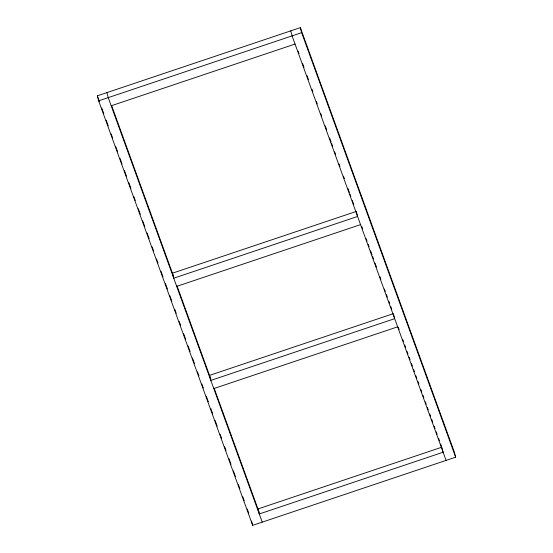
<?xml version="1.0" encoding="UTF-8"?>
<svg xmlns="http://www.w3.org/2000/svg" width="553" height="553" viewBox="0 0 553 553"><rect width="100%" height="100%" fill="white"/><g stroke="black" fill="none" stroke-linecap="round" stroke-linejoin="round"><path stroke-width="0.83" d="M97.335 95.828L300.341 27.65L454.345 452.154L455.665 457.172L252.659 525.35L98.655 100.846L97.335 95.828L99.395 101.503M98.655 100.846L301.655 32.668L300.341 27.65M111.188 105.796L295.046 44.053M176.704 286.371L360.556 224.629M394.676 318.673L210.817 380.416L209.504 375.39L393.356 313.648L394.489 317.954M213.783 388.579L397.635 326.837M441.812 447.204L257.954 508.947L259.274 513.972L443.126 452.23L441.999 447.923M301.655 32.668L455.665 457.172M298.129 51.159L299.007 53.593M302.546 63.332L304.019 67.39M306.963 75.505L308.436 79.563M311.968 89.309L312.853 91.743M316.385 101.482L317.27 103.916M320.802 113.655L321.687 116.089M325.219 125.828L326.692 129.893M329.636 138.008L331.109 142.066M331.696 143.69L332.581 146.123M334.641 151.805L335.526 154.239M339.058 163.978L339.943 166.412M343.475 176.158L344.36 178.591M347.892 188.331L349.365 192.389M349.952 194.013L350.837 196.446M352.309 200.504L353.782 204.562M361.731 226.481L362.616 228.914M366.148 238.654L367.033 241.087M368.208 244.336L369.093 246.769M370.565 250.827L372.038 254.885M372.625 256.509L373.51 258.942M374.982 263.007L376.455 267.064M379.987 276.804L380.872 279.237M384.404 288.977L385.289 291.41M386.464 294.659L387.349 297.092M388.821 301.15L389.706 303.59M390.881 306.832L391.766 309.272M398.243 327.127L399.128 329.56M402.66 339.3L403.545 341.733M404.727 344.982L405.605 347.415M407.077 351.473L407.962 353.913M409.144 357.155L410.022 359.595M411.494 363.653L412.379 366.086M413.561 369.335L414.439 371.768M415.911 375.826L416.796 378.259M417.978 381.508L418.856 383.941M420.923 389.623L421.801 392.056M422.983 395.305L423.868 397.738M425.34 401.796L426.218 404.236M427.4 407.478L428.285 409.918M429.757 413.976L430.635 416.409M431.817 419.658L432.702 422.091M434.174 426.149L435.052 428.582M436.234 431.831L437.119 434.264M438.591 438.322L439.469 440.762M440.651 444.004L441.536 446.444M446.091 460.393L292.081 35.89L290.767 30.864M111.623 105.595L173.462 276.044M176.995 285.783L210.859 379.13M214.094 388.054L259.15 512.244M262.233 522.136L108.229 97.632L106.909 92.607M101.752 108.001L103.812 113.683M106.169 120.174L108.229 125.856M111.174 133.971L112.646 138.029M115.591 146.151L117.651 151.833M120.008 158.324L122.068 164.006M124.425 170.497L126.485 176.179M128.842 182.677L130.902 188.352M133.847 196.474L135.319 200.532M138.264 208.647L140.324 214.329M142.681 220.82L144.741 226.502M147.098 233L149.158 238.682M152.103 246.797L153.575 250.855M156.52 258.97L157.992 263.028M160.937 271.143L163.004 276.825M165.354 283.323L167.421 289.005M169.771 295.496L171.838 301.178M174.783 309.293L176.255 313.351M179.2 321.466L180.672 325.53M183.617 333.646L185.677 339.328M188.034 345.819L190.094 351.501M192.451 357.991L194.511 363.674M197.456 371.796L198.928 375.853M201.873 383.969L203.345 388.026M206.29 396.142L208.35 401.824M210.707 408.314L212.767 413.997M215.124 420.494L217.184 426.176M220.129 434.292L221.601 438.349M224.546 446.465L226.018 450.522M228.963 458.644L231.023 464.326M233.38 470.817L235.44 476.499M238.384 484.615L239.857 488.672M242.802 496.788L244.274 500.845M247.219 508.967L248.691 513.025M251.532 521.044L252.659 525.35M356.277 211.446L172.425 273.189L173.739 278.207L357.597 216.465L356.277 211.446"/></g></svg>
